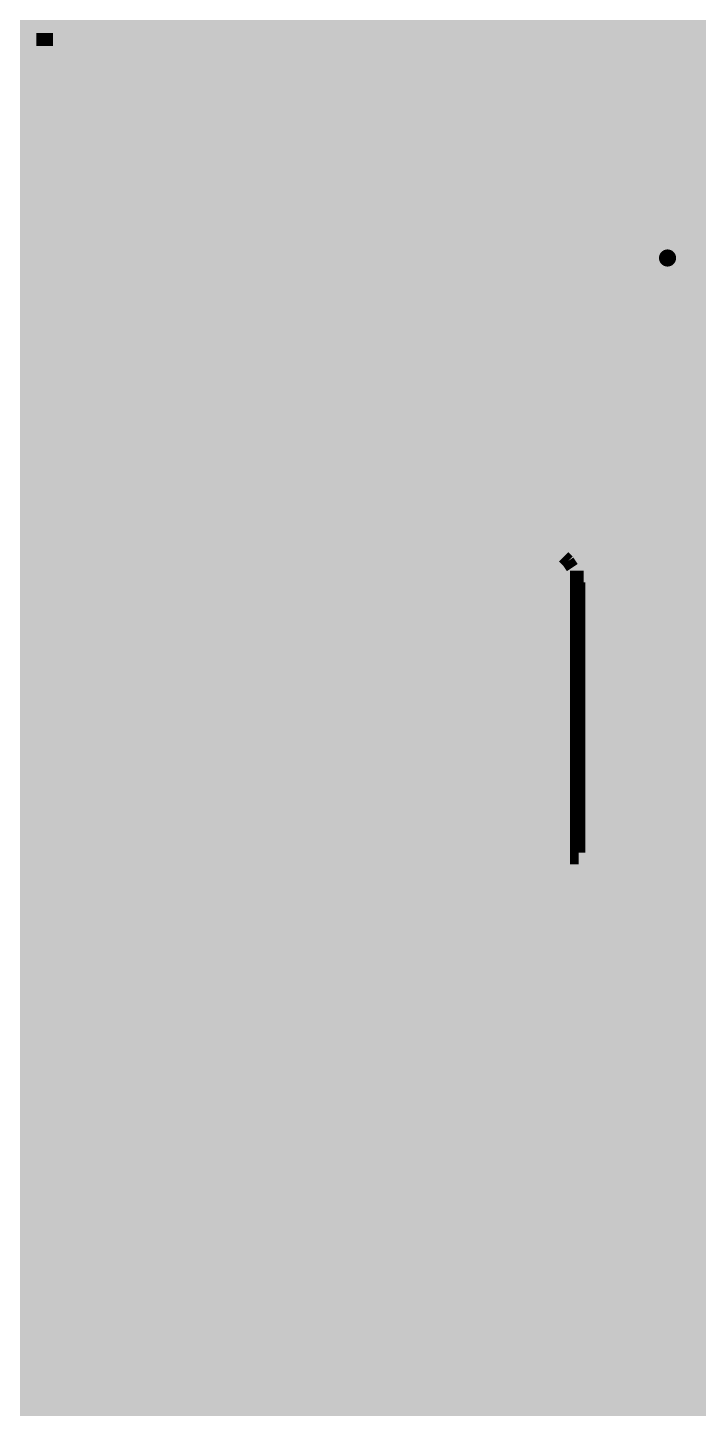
# Model space of a CAD drawing. Extents: x -5 to 208, y -5 to 206.
# Drawn here: x 140.7 to 148.57, y 135.43 to 151.62 of the extents above; entities that cross this region are included whole.
import ezdxf

# ---------------------------------------------------------------- set-up
doc = ezdxf.new("R2010")
doc.units = 0
doc.header["$MEASUREMENT"] = 0
doc.layers.get('0').update_dxf_attribs({"linetype": 'CONTINUOUS'})
for name, color, linetype in [('22-301-0_BOT', 7, 'CONTINUOUS'), ('22-301-0_DRD', 7, 'CONTINUOUS'), ('22-301-0_IN1', 1, 'CONTINUOUS'), ('22-301-0_IN2', 4, 'CONTINUOUS'), ('22-301-0_SMT', 5, 'CONTINUOUS'), ('22-301-0_SPT', 10, 'CONTINUOUS'), ('22-301-0_SST', 14, 'CONTINUOUS'), ('22-301-0_TOP', 9, 'CONTINUOUS'), ('THRUHOLE_TAP', 13, 'CONTINUOUS')]:
    doc.layers.add(name, color=color, linetype=linetype)

# ---------------------------------------------------------------- blocks, each defined once
blk = doc.blocks.new('ROUND_66')
at = {"const_width": 0.35052}
blk.add_lwpolyline([(-0.17526, 0, 1), (0.17526, 0, 1)], format="xyb", close=True, dxfattribs=at)
blk = doc.blocks.new('ROUND_68')
at = {"const_width": 0.35052}
blk.add_lwpolyline([(-0.17526, 0, 1), (0.17526, 0, 1)], format="xyb", close=True, dxfattribs=at)
blk = doc.blocks.new('RECTANGLE_4')
blk.add_solid([(0.63627, 0.51308), (0.63627, -0.51308), (-0.63627, 0.51308), (-0.63627, -0.51308)])
blk = doc.blocks.new('RECTANGLE_6')
blk.add_solid([(0.4826, 0.4064), (0.4826, -0.4064), (-0.4826, 0.4064), (-0.4826, -0.4064)])
blk = doc.blocks.new('RECTANGLE_10')
blk.add_solid([(0.9017, 0.508), (0.9017, -0.508), (-0.9017, 0.508), (-0.9017, -0.508)])
blk = doc.blocks.new('RECTANGLE_15')
blk.add_solid([(1.0795, 1.3716), (1.0795, -1.3716), (-1.0795, 1.3716), (-1.0795, -1.3716)])
blk = doc.blocks.new('SQUARE_34')
blk.add_solid([(0.25019, 0.25019), (0.25019, -0.25019), (-0.25019, 0.25019), (-0.25019, -0.25019)])
blk = doc.blocks.new('ROUND_73')
at = {"const_width": 0.10033}
blk.add_lwpolyline([(-0.050164, 0, 1), (0.050164, 0, 1)], format="xyb", close=True, dxfattribs=at)

msp = doc.modelspace()

# ---------------------------------------------------------------- linework, layer by layer
at = {"layer": '22-301-0_BOT', "const_width": 1.27}
msp.add_lwpolyline([(150.495, 136.271), (136.525, 136.271)], dxfattribs=at)
at = {"layer": '22-301-0_DRD', "const_width": 0.254}
for points in [[(147.955, 149.5552), (147.574, 149.1742)], [(148.463, 149.5552), (147.955, 149.5552)], [(148.844, 149.1742), (148.463, 149.5552)], [(147.574, 149.1742), (147.574, 148.6662)], [(147.574, 148.6662), (147.955, 148.2852)], [(148.463, 148.2852), (148.844, 148.6662)], [(147.955, 148.2852), (148.463, 148.2852)]]:
    msp.add_lwpolyline(points, dxfattribs=at)
at = {"layer": '22-301-0_IN1', "const_width": 0.254}
for points in [[(141.8082, 166.37), (141.8082, 121.412)], [(142.0368, 166.37), (142.0368, 121.412)], [(142.2654, 166.37), (142.2654, 121.412)], [(142.494, 166.37), (142.494, 121.412)], [(142.7226, 166.37), (142.7226, 121.412)], [(142.9512, 166.37), (142.9512, 121.412)], [(143.1798, 166.37), (143.1798, 121.412)], [(143.4084, 166.37), (143.4084, 121.412)], [(143.637, 166.37), (143.637, 121.412)], [(143.8656, 166.37), (143.8656, 121.412)], [(144.0942, 166.37), (144.0942, 121.412)], [(144.3228, 166.37), (144.3228, 121.412)], [(144.5514, 166.37), (144.5514, 121.412)], [(144.78, 166.37), (144.78, 121.412)], [(145.0086, 166.37), (145.0086, 121.412)], [(145.2372, 166.37), (145.2372, 121.412)], [(145.4658, 166.37), (145.4658, 121.412)], [(145.6944, 166.37), (145.6944, 121.412)], [(145.923, 166.37), (145.923, 121.412)], [(146.1516, 166.37), (146.1516, 121.412)], [(146.3802, 166.37), (146.3802, 121.412)], [(146.6088, 166.37), (146.6088, 121.412)], [(146.8374, 166.37), (146.8374, 121.412)], [(147.066, 166.37), (147.066, 121.412)], [(147.2946, 166.37), (147.2946, 121.412)], [(147.5232, 166.37), (147.5232, 121.412)], [(147.7518, 166.37), (147.7518, 121.412)], [(147.9804, 166.37), (147.9804, 121.412)], [(148.209, 166.37), (148.209, 121.412)], [(148.4376, 166.37), (148.4376, 121.412)], [(148.6662, 166.37), (148.6662, 121.412)], [(141.5796, 156.87294), (141.5796, 121.412)], [(140.6652, 156.82722), (140.6652, 121.412)], [(140.8938, 156.70276), (140.8938, 121.412)], [(141.1224, 156.67228), (141.1224, 121.412)], [(141.351, 156.72308), (141.351, 121.412)], [(204.47, 151.5872), (111.14278, 151.5872)], [(204.47, 151.3586), (110.77702, 151.3586)], [(204.47, 151.13), (96.95688, 151.13)], [(204.47, 150.9014), (97.05594, 150.9014)], [(204.47, 150.6728), (97.06864, 150.6728)], [(204.47, 150.4442), (97.00006, 150.4442)], [(204.47, 150.2156), (118.71452, 150.2156)], [(204.47, 149.987), (118.86692, 149.987)], [(204.47, 149.7584), (118.91518, 149.7584)], [(204.47, 149.5298), (118.8847, 149.5298)], [(204.47, 149.3012), (118.76278, 149.3012)], [(204.47, 149.0726), (118.39702, 149.0726)], [(204.47, 148.844), (117.63502, 148.844)], [(204.47, 148.6154), (117.54612, 148.6154)], [(204.47, 148.3868), (117.31498, 148.3868)], [(204.47, 148.1582), (111.29518, 148.1582)], [(204.47, 147.9296), (120.74652, 147.9296)], [(204.47, 147.701), (120.89892, 147.701)], [(204.47, 147.4724), (120.94718, 147.4724)], [(204.47, 147.2438), (120.9167, 147.2438)], [(204.47, 147.0152), (120.79478, 147.0152)], [(204.47, 146.7866), (120.42902, 146.7866)], [(204.47, 146.558), (113.82502, 146.558)], [(204.47, 146.3294), (119.92102, 146.3294)], [(204.47, 146.1008), (120.28678, 146.1008)], [(204.47, 145.8722), (120.4087, 145.8722)], [(204.47, 145.6436), (120.43918, 145.6436)], [(204.47, 145.415), (120.39092, 145.415)], [(204.47, 145.1864), (120.23852, 145.1864)], [(204.47, 144.9578), (119.67718, 144.9578)], [(204.47, 144.7292), (119.65432, 144.7292)], [(204.47, 144.5006), (119.54256, 144.5006)], [(204.47, 144.272), (119.2403, 144.272)], [(204.47, 144.0434), (80.645, 144.0434)], [(204.47, 143.8148), (80.645, 143.8148)], [(204.47, 143.5862), (80.645, 143.5862)], [(204.47, 143.3576), (80.645, 143.3576)], [(204.47, 143.129), (80.645, 143.129)], [(204.47, 142.9004), (80.645, 142.9004)], [(204.47, 142.6718), (80.645, 142.6718)], [(204.47, 142.4432), (80.645, 142.4432)], [(204.47, 142.2146), (80.645, 142.2146)], [(204.47, 141.986), (80.645, 141.986)], [(202.25512, 141.7574), (91.47302, 141.7574)], [(201.88428, 141.5288), (91.83878, 141.5288)], [(201.7141, 141.3002), (91.9607, 141.3002)], [(201.62774, 141.0716), (91.99118, 141.0716)], [(201.5998, 140.843), (91.94292, 140.843)], [(201.62774, 140.6144), (91.79052, 140.6144)], [(201.7141, 140.3858), (80.645, 140.3858)], [(201.88428, 140.1572), (80.645, 140.1572)], [(202.25512, 139.9286), (80.645, 139.9286)], [(204.47, 139.7), (80.645, 139.7)], [(204.47, 139.4714), (80.645, 139.4714)], [(204.47, 139.2428), (80.645, 139.2428)], [(204.47, 139.0142), (94.60992, 139.0142)], [(204.47, 138.7856), (121.50852, 138.7856)], [(164.44722, 138.557), (121.66092, 138.557)], [(164.21608, 138.3284), (121.70918, 138.3284)], [(164.12718, 138.0998), (121.6787, 138.0998)], [(164.1221, 137.8712), (121.55678, 137.8712)], [(164.20084, 137.6426), (121.19102, 137.6426)], [(164.40658, 137.414), (111.56188, 137.414)], [(180.4289, 137.1854), (111.29772, 137.1854)], [(180.31714, 136.9568), (109.26064, 136.9568)], [(149.99208, 136.7282), (137.02792, 136.7282)], [(149.85492, 136.4996), (137.16508, 136.4996)], [(149.81428, 136.271), (137.20572, 136.271)], [(149.85492, 136.0424), (137.16508, 136.0424)], [(149.99208, 135.8138), (137.02792, 135.8138)], [(204.47, 135.5852), (90.67292, 135.5852)], [(204.47, 135.3566), (90.81008, 135.3566)]]:
    msp.add_lwpolyline(points, dxfattribs=at)
at = {"layer": '22-301-0_IN2', "const_width": 0.254}
for points in [[(141.8082, 164.2618), (141.8082, 121.61266)], [(142.0368, 164.2618), (142.0368, 121.61266)], [(142.2654, 164.2618), (142.2654, 121.61266)], [(142.494, 164.2618), (142.494, 121.61012)], [(142.7226, 164.2618), (142.7226, 121.61012)], [(142.9512, 164.2618), (142.9512, 121.61012)], [(143.1798, 164.2618), (143.1798, 121.61012)], [(143.4084, 164.2618), (143.4084, 121.61012)], [(143.637, 164.2618), (143.637, 121.61012)], [(143.8656, 164.2618), (143.8656, 121.61012)], [(144.0942, 164.2618), (144.0942, 121.61012)], [(144.3228, 164.2618), (144.3228, 121.61012)], [(144.5514, 164.2618), (144.5514, 121.61012)], [(144.78, 164.2618), (144.78, 121.60758)], [(145.0086, 164.2618), (145.0086, 121.60758)], [(145.2372, 164.2618), (145.2372, 121.60758)], [(145.4658, 164.2618), (145.4658, 121.60758)], [(145.6944, 164.2618), (145.6944, 121.60758)], [(145.923, 164.2618), (145.923, 121.60758)], [(146.1516, 164.2618), (146.1516, 121.60758)], [(146.3802, 164.2618), (146.3802, 121.60758)], [(146.6088, 164.2618), (146.6088, 121.60758)], [(146.8374, 164.2618), (146.8374, 121.60504)], [(147.066, 164.2618), (147.066, 121.60504)], [(147.2946, 164.2618), (147.2946, 121.60504)], [(147.5232, 164.2618), (147.5232, 121.60504)], [(147.7518, 164.2618), (147.7518, 121.60504)], [(147.9804, 164.2618), (147.9804, 121.60504)], [(148.209, 164.2618), (148.209, 121.60504)], [(148.4376, 164.2618), (148.4376, 121.60504)], [(148.6662, 164.2618), (148.6662, 121.60504)], [(141.5796, 156.87294), (141.5796, 121.61266)], [(140.6652, 156.82722), (140.6652, 121.61266)], [(140.8938, 156.70276), (140.8938, 121.61266)], [(141.1224, 156.67228), (141.1224, 121.61266)], [(141.351, 156.72308), (141.351, 121.61266)], [(204.47, 151.638), (111.18088, 151.638)], [(204.47, 151.4094), (110.91672, 151.4094)], [(204.47, 151.1808), (98.73996, 151.1808)], [(204.47, 150.9522), (98.51136, 150.9522)], [(204.47, 150.7236), (98.28276, 150.7236)], [(204.47, 150.495), (118.12016, 150.495)], [(204.47, 150.2664), (118.65864, 150.2664)], [(204.47, 150.0378), (118.84406, 150.0378)], [(204.47, 149.8092), (118.91264, 149.8092)], [(204.47, 149.5806), (118.89994, 149.5806)], [(204.47, 149.352), (118.80088, 149.352)], [(204.47, 149.1234), (118.53672, 149.1234)], [(204.47, 148.8948), (117.64264, 148.8948)], [(204.47, 148.6662), (117.57406, 148.6662)], [(204.47, 148.4376), (117.38864, 148.4376)], [(204.47, 148.209), (111.29772, 148.209)], [(204.47, 147.9804), (120.69064, 147.9804)], [(204.47, 147.7518), (120.87606, 147.7518)], [(204.47, 147.5232), (120.94464, 147.5232)], [(204.47, 147.2946), (120.93194, 147.2946)], [(204.47, 147.066), (120.83288, 147.066)], [(204.47, 146.8374), (120.56872, 146.8374)], [(204.47, 146.6088), (120.07596, 146.6088)], [(204.47, 146.3802), (119.84736, 146.3802)], [(204.47, 146.1516), (120.23852, 146.1516)], [(204.47, 145.923), (120.39092, 145.923)], [(204.47, 145.6944), (120.43918, 145.6944)], [(204.47, 145.4658), (120.4087, 145.4658)], [(204.47, 145.2372), (120.28678, 145.2372)], [(204.47, 145.0086), (119.92102, 145.0086)], [(204.47, 144.78), (119.66702, 144.78)], [(204.47, 144.5514), (119.57812, 144.5514)], [(204.47, 144.3228), (119.34698, 144.3228)], [(204.47, 144.0942), (80.645, 144.0942)], [(204.47, 143.8656), (80.645, 143.8656)], [(204.47, 143.637), (80.645, 143.637)], [(204.47, 143.4084), (80.645, 143.4084)], [(204.47, 143.1798), (80.645, 143.1798)], [(204.47, 142.9512), (80.645, 142.9512)], [(204.47, 142.7226), (80.645, 142.7226)], [(204.47, 142.494), (80.645, 142.494)], [(204.47, 142.2654), (80.645, 142.2654)], [(204.47, 142.0368), (80.645, 142.0368)], [(204.47, 141.8082), (80.645, 141.8082)], [(204.47, 141.5796), (91.79052, 141.5796)], [(202.11288, 141.351), (91.94292, 141.351)], [(201.94524, 141.1224), (91.99118, 141.1224)], [(201.88682, 140.8938), (91.9607, 140.8938)], [(201.90714, 140.6652), (91.83878, 140.6652)], [(202.0189, 140.4366), (91.47302, 140.4366)], [(202.32116, 140.208), (119.75846, 140.208)], [(204.47, 139.9794), (119.99976, 139.9794)], [(204.47, 139.7508), (120.22836, 139.7508)], [(204.47, 139.5222), (120.45696, 139.5222)], [(204.47, 139.2936), (120.68556, 139.2936)], [(204.47, 139.065), (120.91416, 139.065)], [(204.47, 138.8364), (121.45264, 138.8364)], [(164.55136, 138.6078), (121.63806, 138.6078)], [(164.2491, 138.3792), (121.70664, 138.3792)], [(164.13734, 138.1506), (121.69394, 138.1506)], [(164.11702, 137.922), (121.59488, 137.922)], [(164.17544, 137.6934), (121.33072, 137.6934)], [(164.34308, 137.4648), (111.59236, 137.4648)], [(180.47208, 137.2362), (111.38408, 137.2362)], [(180.33492, 137.0076), (109.26318, 137.0076)], [(150.04288, 136.779), (136.97712, 136.779)], [(149.87524, 136.5504), (137.14476, 136.5504)], [(149.81682, 136.3218), (137.20318, 136.3218)], [(149.83714, 136.0932), (137.18032, 136.0932)], [(149.9489, 135.8646), (137.06856, 135.8646)], [(150.25116, 135.636), (136.7663, 135.636)], [(204.47, 135.4074), (90.78976, 135.4074)]]:
    msp.add_lwpolyline(points, dxfattribs=at)
at = {"layer": '22-301-0_SMT', "const_width": 0.254}
for points in [[(141.1605, 151.34082), (141.1605, 149.03958)], [(141.859, 151.34082), (141.1605, 151.34082)], [(141.2621, 151.34082), (141.2621, 149.03958)], [(141.4907, 151.34082), (141.4907, 149.03958)], [(141.7193, 151.34082), (141.7193, 149.03958)], [(141.859, 151.34082), (141.859, 150.04034)], [(145.8595, 151.34082), (145.8595, 149.03958), (144.16024, 149.03958)], [(145.161, 151.34082), (145.161, 150.04034)], [(145.8595, 151.34082), (145.161, 151.34082)], [(145.17624, 151.34082), (145.17624, 149.03958)], [(145.40484, 151.34082), (145.40484, 149.03958)], [(145.63344, 151.34082), (145.63344, 149.03958)], [(141.859, 151.19858), (141.1605, 151.19858)], [(145.8595, 151.19858), (145.161, 151.19858)], [(141.859, 150.96998), (141.1605, 150.96998)], [(145.8595, 150.96998), (145.161, 150.96998)], [(141.859, 150.74138), (141.1605, 150.74138)], [(145.8595, 150.74138), (145.161, 150.74138)], [(141.859, 150.51278), (141.1605, 150.51278)], [(145.8595, 150.51278), (145.161, 150.51278)], [(141.859, 150.28418), (141.1605, 150.28418)], [(145.8595, 150.28418), (145.161, 150.28418)], [(141.859, 150.05558), (141.1605, 150.05558)], [(142.85976, 150.04034), (141.859, 150.04034)], [(141.9479, 150.04034), (141.9479, 149.03958)], [(142.1765, 150.04034), (142.1765, 149.03958)], [(142.4051, 150.04034), (142.4051, 149.03958)], [(142.6337, 150.04034), (142.6337, 149.03958)], [(142.85976, 150.04034), (142.85976, 149.03958)], [(144.16024, 150.04034), (144.16024, 149.03958)], [(145.161, 150.04034), (144.16024, 150.04034)], [(144.26184, 150.04034), (144.26184, 149.03958)], [(144.49044, 150.04034), (144.49044, 149.03958)], [(144.71904, 150.04034), (144.71904, 149.03958)], [(144.94764, 150.04034), (144.94764, 149.03958)], [(145.8595, 150.05558), (145.161, 150.05558)], [(142.85976, 149.82698), (141.1605, 149.82698)], [(145.8595, 149.82698), (144.16024, 149.82698)], [(142.85976, 149.59838), (141.1605, 149.59838)], [(145.8595, 149.59838), (144.16024, 149.59838)], [(142.85976, 149.36978), (141.1605, 149.36978)], [(145.8595, 149.36978), (144.16024, 149.36978)], [(142.85976, 149.14118), (141.1605, 149.14118)], [(145.8595, 149.14118), (144.16024, 149.14118)], [(142.85976, 149.03958), (141.1605, 149.03958)], [(142.85976, 148.14042), (141.1605, 148.14042), (141.1605, 145.83918)], [(141.2621, 148.14042), (141.2621, 145.83918)], [(141.4907, 148.14042), (141.4907, 145.83918)], [(141.7193, 148.14042), (141.7193, 145.83918)], [(141.9479, 148.14042), (141.9479, 147.13966)], [(142.1765, 148.14042), (142.1765, 147.13966)], [(142.4051, 148.14042), (142.4051, 147.13966)], [(142.6337, 148.14042), (142.6337, 147.13966)], [(142.85976, 148.14042), (142.85976, 147.13966)], [(144.16024, 148.14042), (144.16024, 147.13966)], [(145.8595, 148.14042), (144.16024, 148.14042)], [(144.26184, 148.14042), (144.26184, 147.13966)], [(144.49044, 148.14042), (144.49044, 147.13966)], [(144.71904, 148.14042), (144.71904, 147.13966)], [(144.94764, 148.14042), (144.94764, 147.13966)], [(145.8595, 148.14042), (145.8595, 145.83918), (145.161, 145.83918)], [(145.17624, 148.14042), (145.17624, 145.83918)], [(145.40484, 148.14042), (145.40484, 145.83918)], [(145.63344, 148.14042), (145.63344, 145.83918)], [(142.85976, 147.99818), (141.1605, 147.99818)], [(145.8595, 147.99818), (144.16024, 147.99818)], [(142.85976, 147.76958), (141.1605, 147.76958)], [(145.8595, 147.76958), (144.16024, 147.76958)], [(142.85976, 147.54098), (141.1605, 147.54098)], [(145.8595, 147.54098), (144.16024, 147.54098)], [(142.85976, 147.31238), (141.1605, 147.31238)], [(145.8595, 147.31238), (144.16024, 147.31238)], [(141.859, 147.13966), (141.859, 145.83918)], [(142.85976, 147.13966), (141.859, 147.13966)], [(145.161, 147.13966), (144.16024, 147.13966)], [(145.161, 147.13966), (145.161, 145.83918)], [(141.859, 147.08378), (141.1605, 147.08378)], [(145.8595, 147.08378), (145.161, 147.08378)], [(141.859, 146.85518), (141.1605, 146.85518)], [(145.8595, 146.85518), (145.161, 146.85518)], [(141.859, 146.62658), (141.1605, 146.62658)], [(145.8595, 146.62658), (145.161, 146.62658)], [(141.859, 146.39798), (141.1605, 146.39798)], [(145.8595, 146.39798), (145.161, 146.39798)], [(141.859, 146.16938), (141.1605, 146.16938)], [(145.8595, 146.16938), (145.161, 146.16938)], [(141.859, 145.94078), (141.1605, 145.94078)], [(141.859, 145.83918), (141.1605, 145.83918)], [(145.8595, 145.94078), (145.161, 145.94078)]]:
    msp.add_lwpolyline(points, dxfattribs=at)
at = {"layer": '22-301-0_SPT', "const_width": 0.254}
for points in [[(141.1605, 150.61692), (141.1605, 149.0345)], [(141.86154, 150.61692), (141.1605, 150.61692)], [(141.2621, 150.61692), (141.2621, 149.0345)], [(141.4907, 150.61692), (141.4907, 149.0345)], [(141.7193, 150.61692), (141.7193, 149.0345)], [(141.86154, 150.61692), (141.86154, 150.03526)], [(145.8595, 150.622), (145.8595, 149.03958), (144.16024, 149.03958)], [(145.161, 150.622), (145.161, 150.04034)], [(145.8595, 150.622), (145.161, 150.622)], [(145.8595, 150.51278), (145.161, 150.51278)], [(145.17624, 150.622), (145.17624, 149.03958)], [(145.40484, 150.622), (145.40484, 149.03958)], [(145.63344, 150.622), (145.63344, 149.03958)], [(141.86154, 150.5077), (141.1605, 150.5077)], [(141.86154, 150.2791), (141.1605, 150.2791)], [(145.8595, 150.28418), (145.161, 150.28418)], [(141.86154, 150.0505), (141.1605, 150.0505)], [(142.8623, 150.03526), (141.86154, 150.03526)], [(141.9479, 150.03526), (141.9479, 149.0345)], [(142.1765, 150.03526), (142.1765, 149.0345)], [(142.4051, 150.03526), (142.4051, 149.0345)], [(142.6337, 150.03526), (142.6337, 149.0345)], [(142.8623, 150.03526), (142.8623, 149.0345)], [(145.161, 150.04034), (144.16024, 150.04034)], [(144.16024, 150.04034), (144.16024, 149.03958)], [(144.26184, 150.04034), (144.26184, 149.03958)], [(144.49044, 150.04034), (144.49044, 149.03958)], [(144.71904, 150.04034), (144.71904, 149.03958)], [(144.94764, 150.04034), (144.94764, 149.03958)], [(145.8595, 150.05558), (145.161, 150.05558)], [(142.8623, 149.8219), (141.1605, 149.8219)], [(145.8595, 149.82698), (144.16024, 149.82698)], [(142.8623, 149.5933), (141.1605, 149.5933)], [(145.8595, 149.59838), (144.16024, 149.59838)], [(142.8623, 149.3647), (141.1605, 149.3647)], [(145.8595, 149.36978), (144.16024, 149.36978)], [(142.8623, 149.1361), (141.1605, 149.1361)], [(145.8595, 149.14118), (144.16024, 149.14118)], [(142.8623, 149.0345), (141.1605, 149.0345)], [(142.85976, 148.14042), (142.85976, 147.13966), (141.859, 147.13966), (141.859, 146.558), (141.1605, 146.558)], [(141.1605, 148.14042), (141.1605, 146.558)], [(142.85976, 148.14042), (141.1605, 148.14042)], [(141.2621, 148.14042), (141.2621, 146.558)], [(141.4907, 148.14042), (141.4907, 146.558)], [(141.7193, 148.14042), (141.7193, 146.558)], [(141.9479, 148.14042), (141.9479, 147.13966)], [(142.1765, 148.14042), (142.1765, 147.13966)], [(142.4051, 148.14042), (142.4051, 147.13966)], [(142.6337, 148.14042), (142.6337, 147.13966)], [(144.16024, 148.14042), (144.16024, 147.13966)], [(145.8595, 148.14042), (144.16024, 148.14042)], [(144.26184, 148.14042), (144.26184, 147.13966)], [(144.49044, 148.14042), (144.49044, 147.13966)], [(144.71904, 148.14042), (144.71904, 147.13966)], [(144.94764, 148.14042), (144.94764, 147.13966)], [(145.17624, 148.14042), (145.17624, 146.558)], [(145.40484, 148.14042), (145.40484, 146.558)], [(145.63344, 148.14042), (145.63344, 146.558)], [(145.8595, 148.14042), (145.8595, 146.558)], [(142.85976, 148.0312), (141.1605, 148.0312)], [(145.8595, 148.0312), (144.16024, 148.0312)], [(142.85976, 147.8026), (141.1605, 147.8026)], [(145.8595, 147.8026), (144.16024, 147.8026)], [(142.85976, 147.574), (141.1605, 147.574)], [(145.8595, 147.574), (144.16024, 147.574)], [(142.85976, 147.3454), (141.1605, 147.3454)], [(145.8595, 147.3454), (144.16024, 147.3454)], [(141.859, 147.1168), (141.1605, 147.1168)], [(145.161, 147.13966), (144.16024, 147.13966)], [(145.161, 147.13966), (145.161, 146.558)], [(145.8595, 147.1168), (145.161, 147.1168)], [(141.859, 146.8882), (141.1605, 146.8882)], [(145.8595, 146.8882), (145.161, 146.8882)], [(141.859, 146.6596), (141.1605, 146.6596)], [(145.8595, 146.6596), (145.161, 146.6596)], [(145.8595, 146.558), (145.161, 146.558)]]:
    msp.add_lwpolyline(points, dxfattribs=at)
at = {"layer": '22-301-0_SST', "const_width": 0.1524}
for points in [[(147.955, 149.352), (146.685, 149.352), (146.431, 149.606), (146.431, 152.908), (148.209, 152.908), (148.209, 149.606), (147.955, 149.352)], [(140.90142, 151.48306), (140.90142, 152.32888), (140.80236, 152.18918)], [(141.35354, 151.62276), (141.4018, 151.48306), (141.69898, 151.48306), (141.74724, 151.62276), (141.74724, 151.9047), (141.64818, 152.04694), (141.35354, 152.04694), (141.35354, 152.32888), (141.74724, 152.32888)], [(148.3995, 151.9555), (148.3995, 149.0345), (150.0378, 149.0345), (150.0378, 151.9555), (148.3995, 151.9555)], [(140.99794, 151.48306), (140.80236, 151.48306)], [(146.00936, 151.08936), (141.01064, 151.08936), (141.01064, 146.09064), (146.00936, 146.09064), (146.00936, 151.08936)], [(148.209, 150.876), (146.431, 150.876)], [(145.50898, 150.0886), (145.0086, 150.0886), (145.0086, 147.08886)], [(145.1102, 150.0886), (145.1102, 147.08886)], [(145.24736, 150.0886), (145.24736, 147.08886)], [(145.38452, 150.0886), (145.38452, 147.08886)], [(145.50898, 150.0886), (145.50898, 147.08886)], [(145.50898, 150.07082), (145.0086, 150.07082)], [(145.50898, 149.93366), (145.0086, 149.93366)], [(145.50898, 149.7965), (145.0086, 149.7965)], [(145.50898, 149.65934), (145.0086, 149.65934)], [(145.50898, 149.52218), (145.0086, 149.52218)], [(145.50898, 149.38502), (145.0086, 149.38502)], [(145.50898, 149.24786), (145.0086, 149.24786)], [(145.50898, 149.1107), (145.0086, 149.1107)], [(145.50898, 148.97354), (145.0086, 148.97354)], [(145.50898, 148.83638), (145.0086, 148.83638)], [(148.1455, 145.8595), (148.1455, 148.7805), (146.5072, 148.7805), (146.5072, 145.8595), (148.1455, 145.8595)], [(150.0505, 145.8595), (150.0505, 148.7805), (148.4122, 148.7805), (148.4122, 145.8595), (150.0505, 145.8595)], [(145.50898, 148.69922), (145.0086, 148.69922)], [(145.50898, 148.56206), (145.0086, 148.56206)], [(145.50898, 148.4249), (145.0086, 148.4249)], [(145.50898, 148.28774), (145.0086, 148.28774)], [(145.50898, 148.15058), (145.0086, 148.15058)], [(145.50898, 148.01342), (145.0086, 148.01342)], [(145.50898, 147.87626), (145.0086, 147.87626)], [(145.50898, 147.7391), (145.0086, 147.7391)], [(145.50898, 147.60194), (145.0086, 147.60194)], [(145.50898, 147.46478), (145.0086, 147.46478)], [(145.50898, 147.32762), (145.0086, 147.32762)], [(145.50898, 147.19046), (145.0086, 147.19046)], [(145.50898, 147.08886), (145.0086, 147.08886)], [(147.574, 145.2372), (147.4343, 145.288), (147.4343, 145.58518), (147.574, 145.63344), (148.14042, 145.63344), (148.28012, 145.58518), (148.28012, 145.288), (148.14042, 145.2372)], [(145.70456, 145.50644), (141.351, 145.50898), (139.7127, 145.50898), (139.7127, 141.51102), (146.8374, 141.5034), (147.2946, 141.9606), (147.2946, 145.161), (146.8628, 145.5166), (145.70456, 145.50644)], [(144.3228, 145.4658), (144.3228, 141.5288)], [(146.9898, 145.415), (147.0406, 145.3642)], [(146.9898, 145.415), (147.0914, 145.3134), (147.066, 145.288), (147.066, 141.7828)], [(146.68246, 145.27276), (146.431, 145.27276)], [(146.5072, 145.32864), (146.5072, 145.04162)], [(146.64436, 145.31086), (146.64436, 145.0594)], [(147.0406, 145.3642), (147.0914, 145.288)], [(147.0914, 145.288), (147.2438, 145.161)], [(147.0914, 145.288), (147.0914, 141.8082)], [(146.70024, 145.1356), (146.41322, 145.1356)], [(147.22602, 145.17624), (147.066, 145.17624)], [(147.22856, 145.1737), (147.22856, 141.94536)], [(147.2438, 145.161), (147.2438, 141.9606)], [(147.2438, 145.03908), (147.066, 145.03908)], [(147.2438, 144.90192), (147.066, 144.90192)], [(147.71624, 144.4879), (147.71624, 144.88414), (148.28012, 144.68602), (148.28012, 144.58696), (147.4343, 144.58696)], [(147.2438, 144.76476), (147.066, 144.76476)], [(148.49856, 143.16456), (148.49602, 138.811), (148.49602, 137.1727), (152.49398, 137.1727), (152.5016, 144.2974), (152.0444, 144.7546), (148.844, 144.7546), (148.4884, 144.3228), (148.49856, 143.16456)], [(147.2438, 144.6276), (147.066, 144.6276)], [(152.0444, 144.7038), (148.844, 144.7038), (148.717, 144.5514), (148.6408, 144.5006), (148.59, 144.4498)], [(147.2438, 144.49044), (147.066, 144.49044)], [(148.6916, 144.5514), (148.59, 144.4498)], [(147.2438, 144.35328), (147.066, 144.35328)], [(147.2438, 144.21612), (147.066, 144.21612)], [(147.574, 144.13484), (147.4343, 144.08658), (147.4343, 143.7894), (147.574, 143.7386), (147.85848, 143.7386), (147.99818, 143.83766), (147.99818, 144.13484), (148.28012, 144.13484), (148.28012, 143.7386)], [(147.2438, 144.07896), (147.066, 144.07896)], [(147.2438, 143.9418), (147.066, 143.9418)], [(147.2438, 143.80464), (147.066, 143.80464)], [(147.2438, 143.66748), (147.066, 143.66748)], [(147.2438, 143.53032), (147.066, 143.53032)], [(147.2438, 143.39316), (147.066, 143.39316)], [(147.2438, 143.256), (147.066, 143.256)], [(147.2438, 143.11884), (147.066, 143.11884)], [(147.2438, 142.98168), (147.066, 142.98168)], [(147.2438, 142.84452), (147.066, 142.84452)], [(147.2438, 142.70736), (147.066, 142.70736)], [(147.2438, 142.5702), (147.066, 142.5702)], [(147.2438, 142.43304), (147.066, 142.43304)], [(147.2438, 142.29588), (147.066, 142.29588)], [(147.2438, 142.15872), (147.066, 142.15872)], [(147.2438, 142.02156), (147.066, 142.02156)], [(147.2438, 141.9606), (147.066, 141.7828)], [(147.1676, 141.8844), (147.066, 141.8844)], [(148.5392, 141.7828), (152.4762, 141.7828)], [(141.478, 141.097), (144.272, 141.097), (144.272, 135.763), (141.478, 135.763), (141.478, 141.097)], [(144.653, 141.097), (147.447, 141.097), (147.447, 135.763), (144.653, 135.763), (144.653, 141.097)]]:
    msp.add_lwpolyline(points, dxfattribs=at)
for points in [[(146.558, 145.3388, 0.4142136), (146.4056, 145.1864)], [(146.7104, 145.1864, 0.4142136), (146.558, 145.3388)], [(146.4056, 145.1864, 0.4142136), (146.558, 145.034)], [(146.558, 145.034, 0.4142136), (146.7104, 145.1864)]]:
    msp.add_lwpolyline(points, format="xyb", dxfattribs=at)
at = {"layer": '22-301-0_TOP'}
for points, const_width in [([(141.51102, 149.53996), (141.51102, 150.96998), (138.4554, 154.0256), (138.4554, 155.067), (138.43, 155.067)], 0.635), ([(145.50898, 149.53996), (145.50898, 151.67102), (144.03578, 153.14422), (143.51, 153.14422)], 0.635), ([(141.859, 151.34082), (141.1605, 151.34082), (141.1605, 149.03958)], 0.254), ([(141.859, 151.32558), (141.1605, 151.32558)], 0.254), ([(141.3891, 151.34082), (141.3891, 149.03958)], 0.254), ([(141.6177, 151.34082), (141.6177, 149.03958)], 0.254), ([(141.8463, 151.34082), (141.8463, 149.03958)], 0.254), ([(141.859, 151.34082), (141.859, 150.04034)], 0.254), ([(145.8595, 151.34082), (145.161, 151.34082), (145.161, 150.04034)], 0.254), ([(145.8595, 151.32558), (145.161, 151.32558)], 0.254), ([(145.30324, 151.34082), (145.30324, 149.03958)], 0.254), ([(145.53184, 151.34082), (145.53184, 149.03958)], 0.254), ([(145.76044, 151.34082), (145.76044, 149.03958)], 0.254), ([(145.8595, 151.34082), (145.8595, 149.03958)], 0.254), ([(147.32, 150.114), (147.574, 150.114), (148.6662, 151.2062), (149.225, 151.2062)], 0.635), ([(141.859, 151.09698), (141.1605, 151.09698)], 0.254), ([(145.8595, 151.09698), (145.161, 151.09698)], 0.254), ([(141.859, 150.86838), (141.1605, 150.86838)], 0.254), ([(145.8595, 150.86838), (145.161, 150.86838)], 0.254), ([(141.859, 150.63978), (141.1605, 150.63978)], 0.254), ([(145.8595, 150.63978), (145.161, 150.63978)], 0.254), ([(141.859, 150.41118), (141.1605, 150.41118)], 0.254), ([(145.8595, 150.41118), (145.161, 150.41118)], 0.254), ([(141.859, 150.18258), (141.1605, 150.18258)], 0.254), ([(142.85976, 150.04034), (141.859, 150.04034)], 0.254), ([(142.0749, 150.04034), (142.0749, 149.03958)], 0.254), ([(142.3035, 150.04034), (142.3035, 149.03958)], 0.254), ([(142.5321, 150.04034), (142.5321, 149.03958)], 0.254), ([(142.7607, 150.04034), (142.7607, 149.03958)], 0.254), ([(142.85976, 150.04034), (142.85976, 149.03958)], 0.254), ([(145.161, 150.04034), (144.16024, 150.04034)], 0.254), ([(144.16024, 150.04034), (144.16024, 149.03958)], 0.254), ([(144.38884, 150.04034), (144.38884, 149.03958)], 0.254), ([(144.61744, 150.04034), (144.61744, 149.03958)], 0.254), ([(144.84604, 150.04034), (144.84604, 149.03958)], 0.254), ([(145.07464, 150.04034), (145.07464, 149.03958)], 0.254), ([(145.8595, 150.18258), (145.161, 150.18258)], 0.254), ([(142.85976, 149.95398), (141.1605, 149.95398)], 0.254), ([(145.8595, 149.95398), (144.16024, 149.95398)], 0.254), ([(142.85976, 149.72538), (141.1605, 149.72538)], 0.254), ([(145.8595, 149.72538), (144.16024, 149.72538)], 0.254), ([(142.85976, 149.49678), (141.1605, 149.49678)], 0.254), ([(145.8595, 149.49678), (144.16024, 149.49678)], 0.254), ([(142.85976, 149.26818), (141.1605, 149.26818)], 0.254), ([(145.8595, 149.26818), (144.16024, 149.26818)], 0.254), ([(147.32, 148.0312), (148.209, 148.9202), (149.098, 148.0312), (149.225, 148.0312)], 0.635), ([(147.32, 148.0312), (148.209, 148.9202)], 0.635), ([(142.85976, 149.03958), (141.1605, 149.03958)], 0.254), ([(145.8595, 149.03958), (144.16024, 149.03958)], 0.254), ([(142.85976, 148.14042), (141.1605, 148.14042), (141.1605, 145.83918)], 0.254), ([(142.85976, 148.12518), (141.1605, 148.12518)], 0.254), ([(141.3891, 148.14042), (141.3891, 145.83918)], 0.254), ([(141.6177, 148.14042), (141.6177, 145.83918)], 0.254), ([(141.8463, 148.14042), (141.8463, 145.83918)], 0.254), ([(142.0749, 148.14042), (142.0749, 147.13966)], 0.254), ([(142.3035, 148.14042), (142.3035, 147.13966)], 0.254), ([(142.5321, 148.14042), (142.5321, 147.13966)], 0.254), ([(142.7607, 148.14042), (142.7607, 147.13966)], 0.254), ([(142.85976, 148.14042), (142.85976, 147.13966)], 0.254), ([(144.16024, 148.14042), (144.16024, 147.13966)], 0.254), ([(145.8595, 148.14042), (144.16024, 148.14042)], 0.254), ([(145.8595, 148.12518), (144.16024, 148.12518)], 0.254), ([(144.38884, 148.14042), (144.38884, 147.13966)], 0.254), ([(144.61744, 148.14042), (144.61744, 147.13966)], 0.254), ([(144.84604, 148.14042), (144.84604, 147.13966)], 0.254), ([(145.07464, 148.14042), (145.07464, 147.13966)], 0.254), ([(145.8595, 148.14042), (145.8595, 145.83918), (145.161, 145.83918)], 0.254), ([(145.30324, 148.14042), (145.30324, 145.83918)], 0.254), ([(145.53184, 148.14042), (145.53184, 145.83918)], 0.254), ([(145.76044, 148.14042), (145.76044, 145.83918)], 0.254), ([(139.7, 146.6088), (141.4018, 146.6088), (141.51102, 146.71802), (141.51102, 147.64004)], 0.635), ([(141.3002, 143.51), (141.51102, 143.72082), (141.51102, 146.71802), (141.51102, 147.64004)], 0.635), ([(142.85976, 147.89658), (141.1605, 147.89658)], 0.254), ([(145.8595, 147.89658), (144.16024, 147.89658)], 0.254), ([(145.50898, 147.64004), (145.50898, 146.84502), (145.50898, 146.76882), (145.50898, 143.764)], 0.635), ([(145.7198, 146.6342), (145.58518, 146.76882), (145.50898, 146.84502), (145.50898, 147.64004)], 0.635), ([(147.32, 146.6088), (147.1676, 146.76882), (145.58518, 146.76882), (145.50898, 146.84502), (145.50898, 147.64004)], 0.635), ([(147.32, 146.6088), (147.1676, 146.76882), (145.58518, 146.76882), (145.50898, 146.76882), (145.50898, 146.84502), (145.50898, 147.64004)], 0.635), ([(142.85976, 147.66798), (141.1605, 147.66798)], 0.254), ([(145.8595, 147.66798), (144.16024, 147.66798)], 0.254), ([(142.85976, 147.43938), (141.1605, 147.43938)], 0.254), ([(145.8595, 147.43938), (144.16024, 147.43938)], 0.254), ([(142.85976, 147.21078), (141.1605, 147.21078)], 0.254), ([(141.859, 147.13966), (141.859, 145.83918)], 0.254), ([(142.85976, 147.13966), (141.859, 147.13966)], 0.254), ([(145.8595, 147.21078), (144.16024, 147.21078)], 0.254), ([(145.161, 147.13966), (144.16024, 147.13966)], 0.254), ([(145.161, 147.13966), (145.161, 145.83918)], 0.254), ([(141.859, 146.98218), (141.1605, 146.98218)], 0.254), ([(145.8595, 146.98218), (145.161, 146.98218)], 0.254), ([(145.7198, 146.6088), (147.32, 146.6088)], 0.635), ([(141.859, 146.75358), (141.1605, 146.75358)], 0.254), ([(145.8595, 146.75358), (145.161, 146.75358)], 0.254), ([(141.859, 146.52498), (141.1605, 146.52498)], 0.254), ([(145.8595, 146.52498), (145.161, 146.52498)], 0.254), ([(141.859, 146.29638), (141.1605, 146.29638)], 0.254), ([(145.8595, 146.29638), (145.161, 146.29638)], 0.254), ([(141.859, 146.06778), (141.1605, 146.06778)], 0.254), ([(145.8595, 146.06778), (145.161, 146.06778)], 0.254), ([(141.859, 145.83918), (141.1605, 145.83918)], 0.254), ([(145.50898, 143.764), (145.7198, 143.55318)], 0.254), ([(145.7198, 143.55318), (145.7198, 143.51)], 0.635), ([(136.525, 143.1798), (141.1478, 143.1798), (141.3002, 143.3322), (141.3002, 143.51)], 0.635), ([(145.7198, 143.51), (146.05, 143.1798), (146.05, 140.1064)], 0.635), ([(133.2103, 129.2987), (133.2103, 130.4163), (141.224, 138.43), (147.32, 138.43), (148.082, 139.192), (148.082, 140.843), (150.4188, 143.1798), (150.495, 143.1798)], 0.635), ([(146.05, 140.1064), (142.875, 140.1064)], 0.635), ([(154.94, 138.7602), (154.94, 138.684), (151.003, 134.747), (149.479, 134.747), (147.4724, 136.7536), (146.05, 136.7536)], 0.635), ([(142.875, 136.7536), (141.5796, 136.7536), (135.001, 130.175), (135.001, 128.016), (133.731, 126.746), (131.75488, 126.746), (129.71018, 124.7013)], 0.635), ([(146.05, 136.7536), (142.875, 136.7536)], 0.635)]:
    msp.add_lwpolyline(points, dxfattribs=dict(at, const_width=const_width))

# ---------------------------------------------------------------- block references
at = {"layer": '22-301-0_BOT'}
msp.add_blockref('ROUND_66', (148.209, 148.9202), dxfattribs=at)
at = {"layer": '22-301-0_IN1'}
msp.add_blockref('ROUND_66', (148.209, 148.9202), dxfattribs=at)
at = {"layer": '22-301-0_IN2'}
msp.add_blockref('ROUND_68', (148.209, 148.9202), dxfattribs=at)
at = {"layer": '22-301-0_SMT'}
for name, p in [('RECTANGLE_4', (147.32, 150.114)), ('SQUARE_34', (141.51102, 149.53996)), ('SQUARE_34', (145.50898, 149.53996)), ('RECTANGLE_6', (147.32, 148.0312)), ('SQUARE_34', (141.51102, 147.64004)), ('SQUARE_34', (145.50898, 147.64004)), ('RECTANGLE_6', (147.32, 146.6088)), ('RECTANGLE_15', (141.3002, 143.51)), ('RECTANGLE_15', (145.7198, 143.51)), ('RECTANGLE_10', (142.875, 140.1064)), ('RECTANGLE_10', (146.05, 140.1064)), ('RECTANGLE_10', (142.875, 136.7536)), ('RECTANGLE_10', (146.05, 136.7536))]:
    msp.add_blockref(name, p, dxfattribs=at)
at = {"layer": '22-301-0_SPT'}
for name, p in [('RECTANGLE_4', (147.32, 150.114)), ('RECTANGLE_6', (147.32, 148.0312)), ('RECTANGLE_6', (147.32, 146.6088)), ('RECTANGLE_15', (141.3002, 143.51)), ('RECTANGLE_15', (145.7198, 143.51)), ('RECTANGLE_10', (142.875, 140.1064)), ('RECTANGLE_10', (146.05, 140.1064)), ('RECTANGLE_10', (142.875, 136.7536)), ('RECTANGLE_10', (146.05, 136.7536))]:
    msp.add_blockref(name, p, dxfattribs=at)
at = {"layer": '22-301-0_TOP'}
for name, p in [('RECTANGLE_4', (147.32, 150.114)), ('SQUARE_34', (141.51102, 149.53996)), ('SQUARE_34', (145.50898, 149.53996)), ('ROUND_66', (148.209, 148.9202)), ('RECTANGLE_6', (147.32, 148.0312)), ('SQUARE_34', (141.51102, 147.64004)), ('SQUARE_34', (145.50898, 147.64004)), ('RECTANGLE_6', (147.32, 146.6088)), ('RECTANGLE_15', (141.3002, 143.51)), ('RECTANGLE_15', (145.7198, 143.51)), ('RECTANGLE_10', (142.875, 140.1064)), ('RECTANGLE_10', (146.05, 140.1064)), ('RECTANGLE_10', (142.875, 136.7536)), ('RECTANGLE_10', (146.05, 136.7536))]:
    msp.add_blockref(name, p, dxfattribs=at)
at = {"layer": 'THRUHOLE_TAP'}
msp.add_blockref('ROUND_73', (148.209, 148.9202), dxfattribs=at)

doc.saveas('drawing.dxf')
